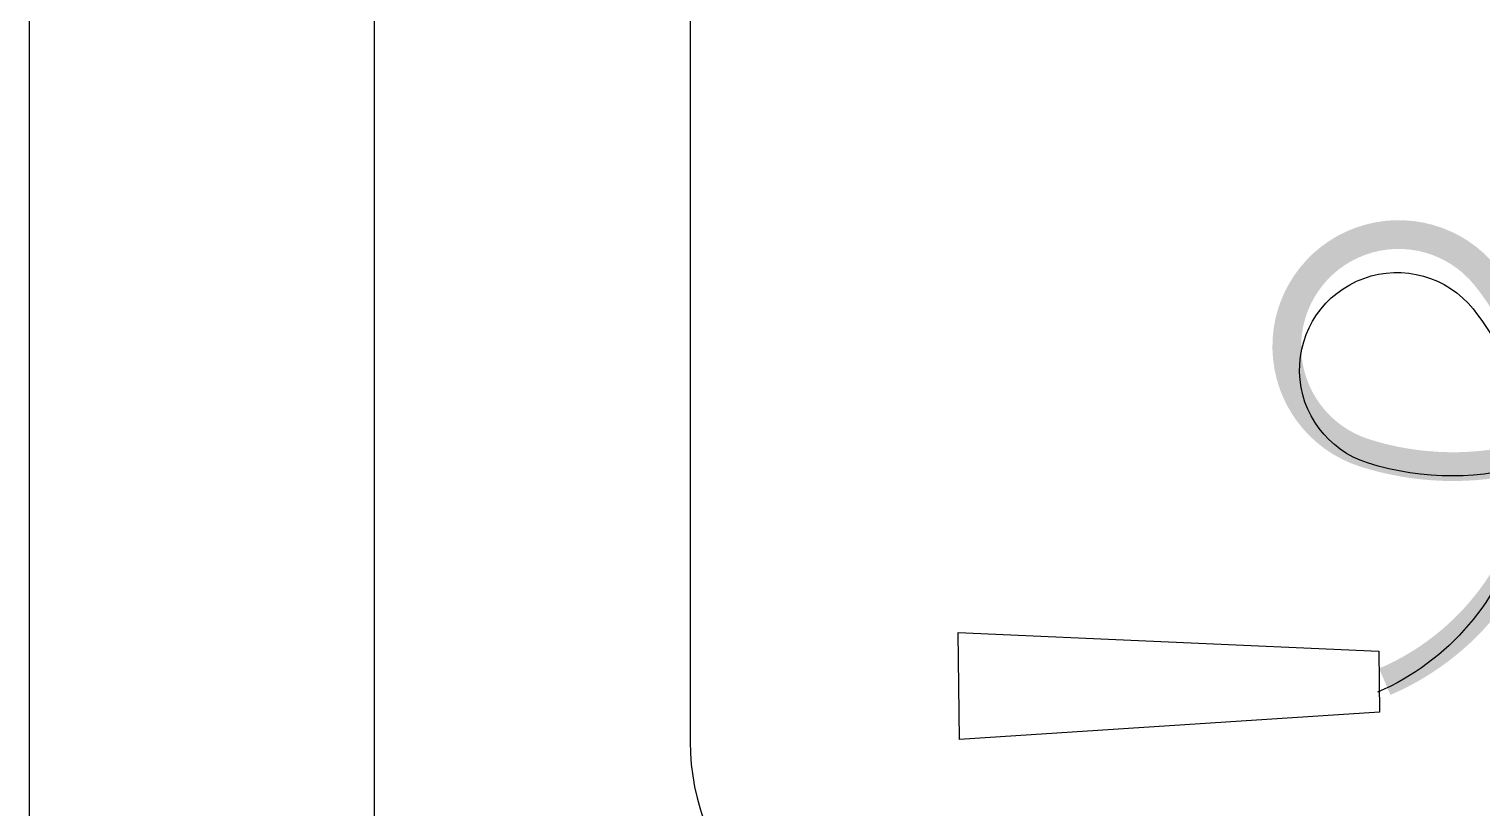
# Model space of a CAD drawing. Header units: millimetres. Extents: x 11489 to 12006, y 36725 to 37730.
# Drawn here: x 11697.34 to 11722.61, y 36900.3 to 36913.85 of the extents above; entities that cross this region are included whole.
import ezdxf

# ---------------------------------------------------------------- set-up
doc = ezdxf.new("R2010")
doc.units = ezdxf.units.MM
doc.layers.add('S2000-002 Çizgi', color=7, linetype='Continuous')

# ---------------------------------------------------------------- blocks, each defined once
blk = doc.blocks.new('A$C7BE05278')
at = {"layer": 'S2000-002 Çizgi'}
h = blk.add_hatch(color=256, dxfattribs=at)
h.paths.add_polyline_path([(4.655, 9.898, -0.025454), (4.813, 10.417, 0.278063), (0.775, 7.518), (1.234, 7.321, -0.265675)])
h.paths.add_polyline_path([(5.353, 10.43, 0.028094), (4.813, 10.417, 0.025454), (4.655, 9.898, -0.030609), (5.182, 9.932, -0.027259)])
h.paths.add_polyline_path([(5.353, 10.43, 0.027259), (5.182, 9.932, -0.171751), (7.9, 8.982), (7.9, 8.982), (7.9, 8.982, -1.347305), (5.222, 7.148, -0.147228), (5.182, 9.932, 0.030609), (4.655, 9.898, 0.138731), (4.745, 6.997, 1.347306), (8.213, 9.372, 0.162476)])
h.paths.add_polyline_path([(12.458, 12.659), (12.73, 13.079, 0.483116), (4.813, 10.417, -0.028094), (5.353, 10.43, -0.470681)])
for p, q in [((0.472, 7.325), (0, 0.019)), ((0.472, 7.325), (0, 0.019)), ((1.535, 7.314), (0.472, 7.325)), ((1.535, 7.314), (0.472, 7.325)), ((1.862, 0), (1.535, 7.314)), ((1.862, 0), (1.535, 7.314)), ((0, 0.019), (1.862, 0))]:
    blk.add_line(p, q, dxfattribs=at)
for centre, radius, start, end in [((9.416, 8.58), 4.831, 57.0103, 197.5795), ((4.788, 5.591), 4.315, 51.245, 156.7533), ((6.428, 7.633), 1.696, 197.5795, 51.245)]:
    blk.add_arc(centre, radius, start, end, dxfattribs=at)
blk = doc.blocks.new('A$C7327736A')
at = {"layer": 'S2000-002 Çizgi'}
for points in [[(0, 75), (120, 75), (120, 0), (0, 0)], [(0, 57), (114, 57), (114, 6), (0, 6)]]:
    blk.add_lwpolyline(points, close=True, dxfattribs=at)
blk.add_lwpolyline([(56, 11.5), (24, 11.5, -0.414214), (20, 15.5), (20, 47.5, -0.414214), (24, 51.5), (56, 51.5, -0.414214), (60, 47.5), (60, 15.5, -0.414214)], format="xyb", close=True, dxfattribs=at)
blk.add_blockref('A$C7BE05278', (24.042, 16.163), dxfattribs=at)

msp = doc.modelspace()

# ---------------------------------------------------------------- block references
at = {"xscale": -1, "rotation": 270}
msp.add_blockref('A$C7327736A', (11697.34, 36877.45), dxfattribs=at)

doc.saveas('drawing.dxf')
